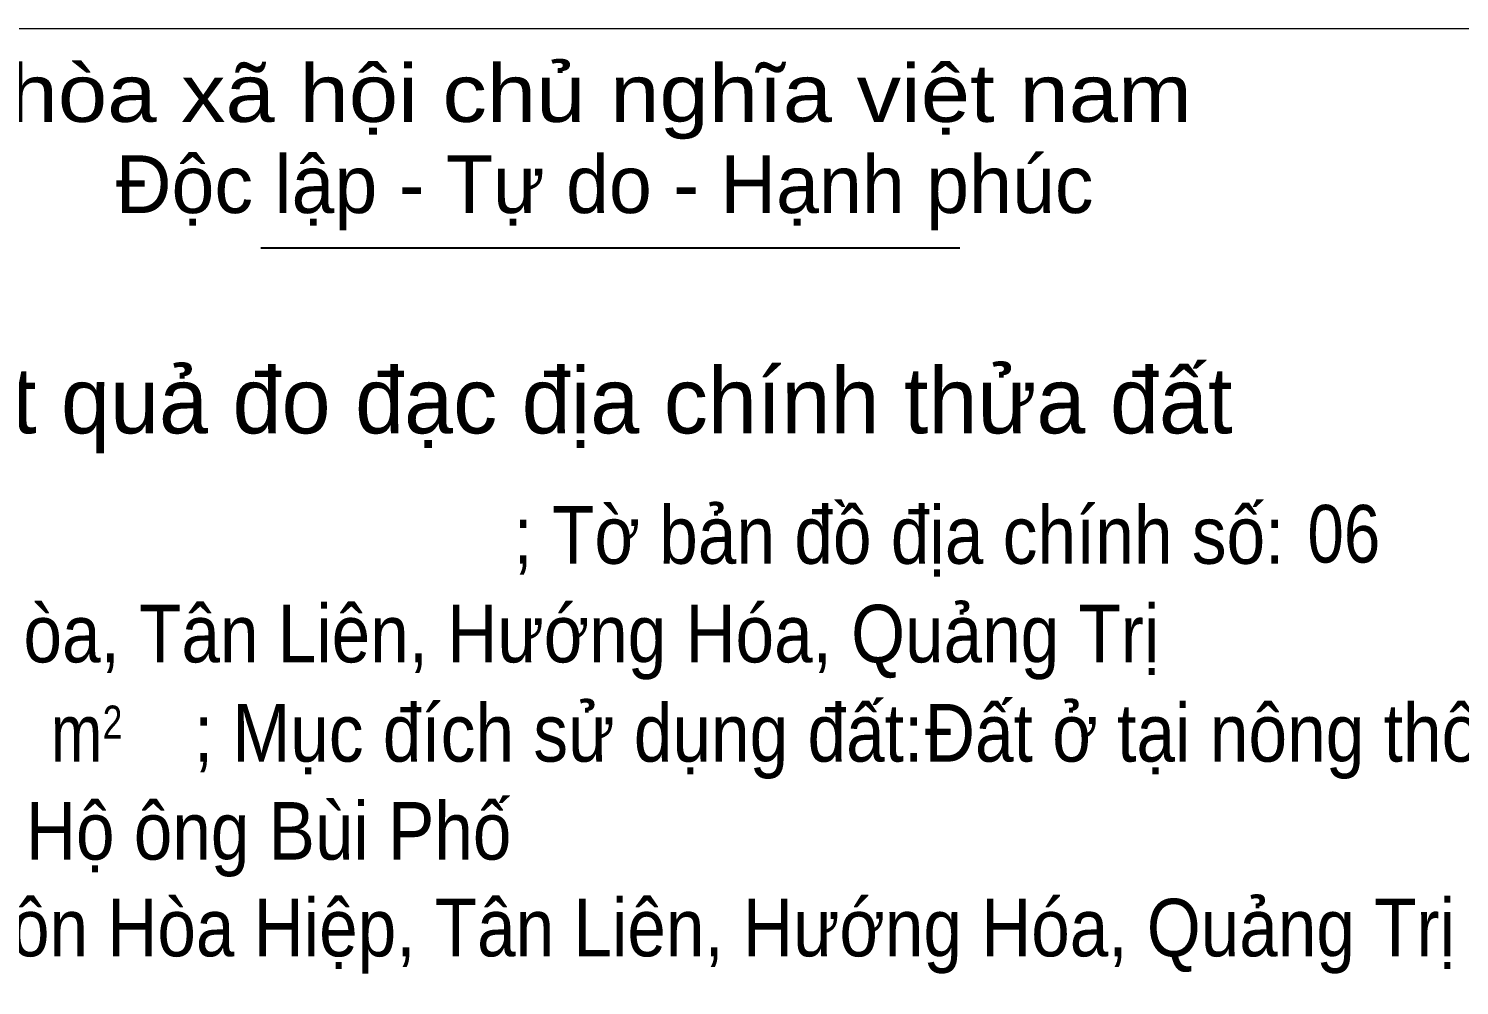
# Model space of a CAD drawing. Header units: metres. Extents: x 549166 to 549875, y 1838421 to 1838574.
# Drawn here: x 549204.91 to 549250.75, y 1838543.7 to 1838574.36 of the extents above; entities that cross this region are included whole.
import ezdxf
from ezdxf.enums import TextEntityAlignment as Align

# ---------------------------------------------------------------- set-up
doc = ezdxf.new("R2010")
doc.units = ezdxf.units.M
doc.header["$LTSCALE"] = 0.52
doc.layers.add('6', color=7, linetype='Continuous', lineweight=13)
doc.layers.add('7', color=7, linetype='Continuous', lineweight=13)

msp = doc.modelspace()

# ---------------------------------------------------------------- linework, layer by layer
at = {"layer": '7', "lineweight": 25}
msp.add_line((549212.35, 1838567.34), (549234.74, 1838567.34), dxfattribs=at)
msp.add_line((549212.35, 1838567.34), (549234.74, 1838567.34), dxfattribs=at)
at = {"layer": '7'}
msp.add_lwpolyline([(549165.72, 1838574.36), (549276.43, 1838574.36), (549276.43, 1838421.24), (549165.72, 1838421.24)], close=True, dxfattribs=at)
msp.add_lwpolyline([(549165.72, 1838574.36), (549276.43, 1838574.36), (549276.43, 1838421.24), (549165.72, 1838421.24)], close=True, dxfattribs=at)

# ---------------------------------------------------------------- texts
at = {"layer": '6', "width": 0.9}
for s, height, p in [('Đất ở tại nông thôn +Đất trồng cây lâu năm', 1.85, (549233.62, 1838550.87)), ('Hộ ông Bùi Phố', 1.845, (549204.82, 1838547.73))]:
    msp.add_text(s, height=height, dxfattribs=at).set_placement(p)
at = {"layer": '7'}
for s, height, width, p in [('cộng hòa xã hội chủ nghĩa việt nam', 1.848, 1.15, (549197.31, 1838571.37)), ('cộng hòa xã hội chủ nghĩa việt nam', 1.848, 1.15, (549197.31, 1838571.37)), ('; Tờ bản đồ địa chính số:', 1.848, 0.9, (549220.44, 1838557.21)), ('; Tờ bản đồ địa chính số:', 1.848, 0.9, (549220.44, 1838557.21)), ('06', 1.845, 0.85, (549245.88, 1838557.25)), ('Vân Hòa, Tân Liên, Hướng Hóa, Quảng Trị', 1.845, 0.9, (549198.57, 1838554.05)), ('; Mục đích sử dụng đất:', 1.848, 0.9, (549210.2, 1838550.87)), ('; Mục đích sử dụng đất:', 1.848, 0.9, (549210.2, 1838550.87)), ('2', 1.056, 0.8, (549207.28, 1838551.61)), ('m', 1.848, 0.8, (549205.62, 1838550.87)), ('Thôn Hòa Hiệp, Tân Liên, Hướng Hóa, Quảng Trị', 1.845, 0.9, (549201.75, 1838544.63))]:
    msp.add_text(s, height=height, dxfattribs=dict(at, width=width)).set_placement(p)
msp.add_text('Độc lập - Tự do - Hạnh phúc', height=1.848, dxfattribs=at).set_placement((549207.7, 1838568.45))
msp.add_text('Độc lập - Tự do - Hạnh phúc', height=1.848, dxfattribs=at).set_placement((549207.7, 1838568.45))
msp.add_text('kết quả đo đạc địa chính thửa đất', height=2.112, dxfattribs=at).set_placement((549222.435, 1838561.39), align=Align.CENTER)
msp.add_text('kết quả đo đạc địa chính thửa đất', height=2.112, dxfattribs=at).set_placement((549222.435, 1838561.39), align=Align.CENTER)

doc.saveas('drawing.dxf')
